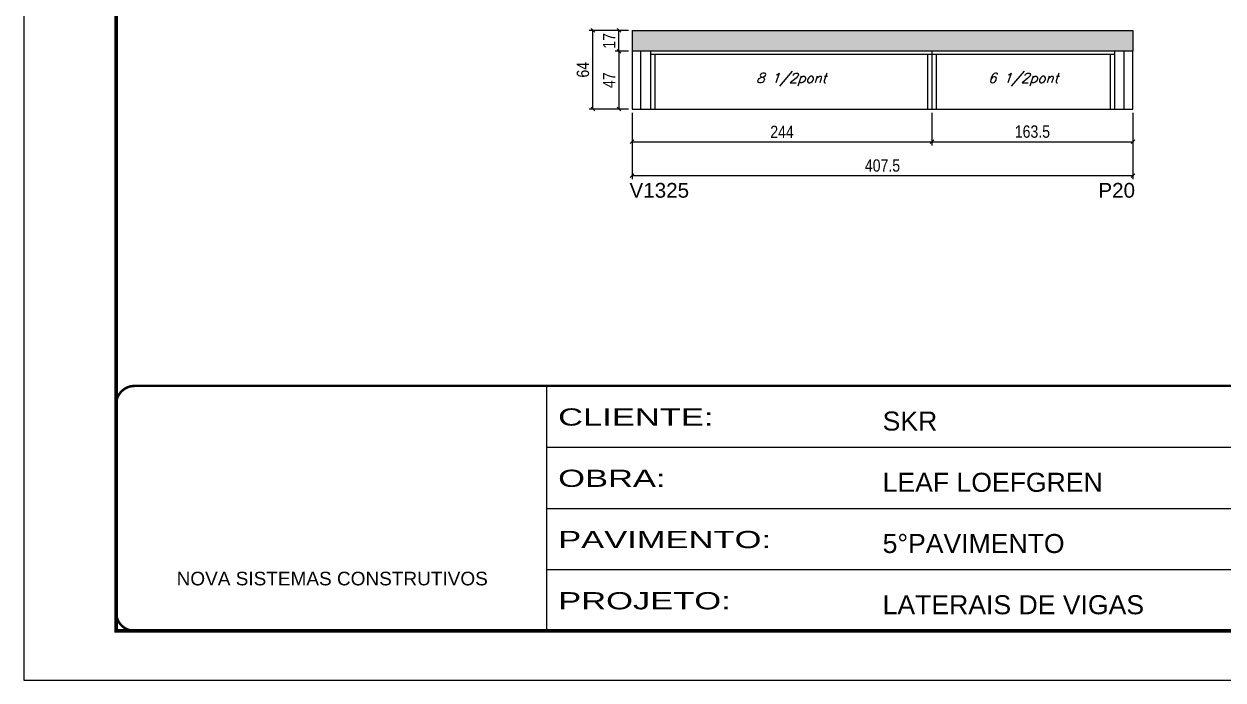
# Model space of a CAD drawing. Extents: x 3309 to 10384, y -2522 to 14608.
# Drawn here: x 4894 to 5870, y 4369 to 4903 of the extents above; entities that cross this region are included whole.
import ezdxf

# ---------------------------------------------------------------- set-up
doc = ezdxf.new("R2010")
doc.units = 0
doc.linetypes.add('CONTINUO', pattern=[0])
doc.linetypes.add('DASHED', pattern=[0.75, 0.5, -0.25])
for name, color, linetype in [('5', 5, 'Continuous'), ('COTA', 241, 'Continuous'), ('Painéis', 200, 'Continuous'), ('SARR_2.2x7', 40, 'Continuous'), ('SARR_3.5x7', 81, 'Continuous'), ('texto', 7, 'Continuous')]:
    doc.layers.add(name, color=color, linetype=linetype)
doc.layers.add('Folhas', color=255, linetype='Continuous', lineweight=9)
doc.layers.add('SARRAFO DE PRESSAO', color=251, linetype='DASHED', lineweight=9)
doc.styles.add('ARIAL', font='arial.ttf')
doc.styles.add('COTA TECNICA', font='techl___.ttf', dxfattribs={"height": 10})
doc.styles.add('Romans', font='romans.shx')
doc.styles.get("Standard").update_dxf_attribs({"font": 'arial.ttf'})
doc.styles.add('Tecnologia', font='')
doc.styles.get('Tecnologia').set_extended_font_data('Forgotten Futurist')
doc.dimstyles.new('PAINEL', dxfattribs={"dimtxt": 10, "dimasz": 3, "dimexe": 3, "dimexo": 3, "dimgap": 3, "dimtad": 1, "dimdec": 1, "dimzin": 12, "dimdsep": 46, "dimtxsty": 'COTA TECNICA', "dimblk1": 'OBLIQUE', "dimblk2": 'OBLIQUE', "dimsah": 1, "dimcen": 0.9, "dimclrd": 4, "dimclre": 4, "dimclrt": 240, "dimadec": 1, "dimazin": 3, "dimtfac": 1, "dimtdec": 1, "dimtmove": 0, "dimatfit": 3, "dimfxl": 1, "dimtolj": 1, "dimtzin": 12, "dimarcsym": 0})

# ---------------------------------------------------------------- blocks, each defined once
blk = doc.blocks.new('9999999999')
at = {"color": 30, "linetype": 'CONTINUO'}
for p, q in [((98564.56, 34230.21), (98564.56, 34429.45)), ((98564.56, 34379.64), (99583.98, 34379.64)), ((98564.56, 34329.83), (99487.98, 34329.83)), ((98564.56, 34280.02), (99487.98, 34280.02))]:
    blk.add_line(p, q, dxfattribs=at)
at = {"color": 30, "linetype": 'CONTINUO', "const_width": 2}
blk.add_lwpolyline([(99583.98, 34230.21), (99583.98, 34414.45, 0.414214), (99568.98, 34429.45), (98228.98, 34429.45, 0.414214), (98213.98, 34414.45), (98213.98, 34245.21, 0.414214), (98228.98, 34230.21), (99583.98, 34230.21)], format="xyb", dxfattribs=at)
at = {"layer": 'Folhas'}
blk.add_lwpolyline([(98138.98, 34190.21), (99623.98, 34190.21), (99623.98, 35240.21), (98138.98, 35240.21)], close=True, dxfattribs=at)
at = {"layer": 'Folhas', "color": 30, "const_width": 3}
blk.add_lwpolyline([(98213.98, 34230.21), (99583.98, 34230.21), (99583.98, 35200.21), (98213.98, 35200.21)], close=True, dxfattribs=at)
at = {"color": 7, "linetype": 'Continuous', "ltscale": 5, "style": 'ARIAL'}
for s, height, p in [('SKR', 15.483, (98837.68, 34393.13)), ('LEAF LOEFGREN', 15.4829, (98837.68, 34343.32)), ('5°PAVIMENTO', 15.4829, (98837.68, 34293.51)), ('NOVA SISTEMAS CONSTRUTIVOS', 11.0592, (98263.19, 34267.21)), ('LATERAIS DE VIGAS', 15.4829, (98837.68, 34243.7))]:
    blk.add_text(s, height=height, dxfattribs=at).set_placement(p)
at = {"layer": 'Folhas', "color": 7, "style": 'Tecnologia', "width": 1.5}
for s, p in [('CLIENTE:', (98573.65, 34397.17)), ('OBRA:', (98573.65, 34347.31)), ('PAVIMENTO:', (98573.65, 34297.5)), ('PROJETO:', (98573.65, 34247.69))]:
    blk.add_text(s, height=14, dxfattribs=at).set_placement(p)
blk = doc.blocks.new('_Oblique')
at = {"color": 0, "linetype": 'ByBlock', "lineweight": -2}
blk.add_line((-0.5, -0.5), (0.5, 0.5), dxfattribs=at)
blk = doc.blocks.new('*D1058')
at = {"layer": 'COTA', "color": 4, "lineweight": -2, "transparency": 16777216}
for p, q in [((5389.19, 4830.7), (5389.19, 4776.64)), ((5796.69, 4830.7), (5796.69, 4776.64)), ((5389.19, 4779.64), (5796.69, 4779.64))]:
    blk.add_line(p, q, dxfattribs=at)
at = {"layer": 'Defpoints', "color": 0, "transparency": 16777216}
for p in [(5389.19, 4833.7), (5796.69, 4833.7), (5796.69, 4779.64)]:
    blk.add_point(p, dxfattribs=at)
at = {"layer": 'COTA', "color": 4, "lineweight": -2, "transparency": 16777216, "xscale": 3, "yscale": 3, "zscale": 3, "rotation": 180}
blk.add_blockref('_Oblique', (5389.19, 4779.64), dxfattribs=at)
at = {"layer": 'COTA', "color": 4, "lineweight": -2, "transparency": 16777216, "xscale": 3, "yscale": 3, "zscale": 3}
blk.add_blockref('_Oblique', (5796.69, 4779.64), dxfattribs=at)
at = {"layer": 'COTA', "color": 240, "transparency": 16777216, "insert": (5592.94, 4787.75), "char_height": 10, "attachment_point": 5, "style": 'COTA TECNICA'}
blk.add_mtext('\\A1;407.5', dxfattribs=at)
blk = doc.blocks.new('*D1059')
at = {"layer": 'COTA', "color": 4, "lineweight": -2, "transparency": 16777216}
for p, q in [((5389.19, 4830.7), (5389.19, 4804.12)), ((5633.19, 4830.7), (5633.19, 4804.12)), ((5389.19, 4807.12), (5633.19, 4807.12))]:
    blk.add_line(p, q, dxfattribs=at)
at = {"layer": 'Defpoints', "color": 0, "transparency": 16777216}
for p in [(5389.19, 4833.7), (5633.19, 4833.7), (5633.19, 4807.12)]:
    blk.add_point(p, dxfattribs=at)
at = {"layer": 'COTA', "color": 4, "lineweight": -2, "transparency": 16777216, "xscale": 3, "yscale": 3, "zscale": 3, "rotation": 180}
blk.add_blockref('_Oblique', (5389.19, 4807.12), dxfattribs=at)
at = {"layer": 'COTA', "color": 4, "lineweight": -2, "transparency": 16777216, "xscale": 3, "yscale": 3, "zscale": 3}
blk.add_blockref('_Oblique', (5633.19, 4807.12), dxfattribs=at)
at = {"layer": 'COTA', "color": 240, "transparency": 16777216, "insert": (5511.19, 4815.19), "char_height": 10, "attachment_point": 5, "style": 'COTA TECNICA'}
blk.add_mtext('\\A1;244', dxfattribs=at)
blk = doc.blocks.new('*D1060')
at = {"layer": 'COTA', "color": 4, "lineweight": -2, "transparency": 16777216}
for p, q in [((5633.19, 4830.7), (5633.19, 4804.12)), ((5796.69, 4830.7), (5796.69, 4804.12)), ((5633.19, 4807.12), (5796.69, 4807.12))]:
    blk.add_line(p, q, dxfattribs=at)
at = {"layer": 'Defpoints', "color": 0, "transparency": 16777216}
for p in [(5633.19, 4833.7), (5796.69, 4833.7), (5796.69, 4807.12)]:
    blk.add_point(p, dxfattribs=at)
at = {"layer": 'COTA', "color": 4, "lineweight": -2, "transparency": 16777216, "xscale": 3, "yscale": 3, "zscale": 3, "rotation": 180}
blk.add_blockref('_Oblique', (5633.19, 4807.12), dxfattribs=at)
at = {"layer": 'COTA', "color": 4, "lineweight": -2, "transparency": 16777216, "xscale": 3, "yscale": 3, "zscale": 3}
blk.add_blockref('_Oblique', (5796.69, 4807.12), dxfattribs=at)
at = {"layer": 'COTA', "color": 240, "transparency": 16777216, "insert": (5714.94, 4815.34), "char_height": 10, "attachment_point": 5, "style": 'COTA TECNICA'}
blk.add_mtext('\\A1;163.5', dxfattribs=at)
blk = doc.blocks.new('*D1061')
at = {"layer": 'COTA', "color": 4, "lineweight": -2, "transparency": 16777216}
for p, q in [((5386.19, 4897.7), (5375.52, 4897.7)), ((5378.52, 4880.7), (5378.52, 4897.7)), ((5386.19, 4880.7), (5375.52, 4880.7))]:
    blk.add_line(p, q, dxfattribs=at)
at = {"layer": 'Defpoints', "color": 0, "transparency": 16777216}
for p in [(5378.52, 4897.7), (5389.19, 4897.7), (5389.19, 4880.7)]:
    blk.add_point(p, dxfattribs=at)
at = {"layer": 'COTA', "color": 4, "lineweight": -2, "transparency": 16777216, "xscale": 3, "yscale": 3, "zscale": 3}
for p, rotation in [((5378.52, 4897.7), 90), ((5378.52, 4880.7), 270)]:
    blk.add_blockref('_Oblique', p, dxfattribs=dict(at, rotation=rotation))
at = {"layer": 'COTA', "color": 240, "transparency": 16777216, "insert": (5370.44, 4889.2), "char_height": 10, "attachment_point": 5, "rotation": 90, "style": 'COTA TECNICA'}
blk.add_mtext('\\A1;17', dxfattribs=at)
blk = doc.blocks.new('*D1062')
at = {"layer": 'COTA', "color": 4, "lineweight": -2, "transparency": 16777216}
for p, q in [((5386.19, 4880.7), (5375.52, 4880.7)), ((5378.52, 4880.7), (5378.52, 4833.7)), ((5386.19, 4833.7), (5375.52, 4833.7))]:
    blk.add_line(p, q, dxfattribs=at)
at = {"layer": 'Defpoints', "color": 0, "transparency": 16777216}
for p in [(5389.19, 4880.7), (5378.52, 4833.7), (5389.19, 4833.7)]:
    blk.add_point(p, dxfattribs=at)
at = {"layer": 'COTA', "color": 4, "lineweight": -2, "transparency": 16777216, "xscale": 3, "yscale": 3, "zscale": 3}
for p, rotation in [((5378.52, 4880.7), 90), ((5378.52, 4833.7), 270)]:
    blk.add_blockref('_Oblique', p, dxfattribs=dict(at, rotation=rotation))
at = {"layer": 'COTA', "color": 240, "transparency": 16777216, "insert": (5370.44, 4857.2), "char_height": 10, "attachment_point": 5, "rotation": 90, "style": 'COTA TECNICA'}
blk.add_mtext('\\A1;47', dxfattribs=at)
blk = doc.blocks.new('*D1057')
at = {"layer": 'COTA', "color": 4, "lineweight": -2, "transparency": 16777216}
for p, q in [((5386.19, 4897.7), (5354.31, 4897.7)), ((5357.31, 4833.7), (5357.31, 4897.7)), ((5386.19, 4833.7), (5354.31, 4833.7))]:
    blk.add_line(p, q, dxfattribs=at)
at = {"layer": 'Defpoints', "color": 0, "transparency": 16777216}
for p in [(5357.31, 4897.7), (5389.19, 4897.7), (5389.19, 4833.7)]:
    blk.add_point(p, dxfattribs=at)
at = {"layer": 'COTA', "color": 4, "lineweight": -2, "transparency": 16777216, "xscale": 3, "yscale": 3, "zscale": 3}
for p, rotation in [((5357.31, 4897.7), 90), ((5357.31, 4833.7), 270)]:
    blk.add_blockref('_Oblique', p, dxfattribs=dict(at, rotation=rotation))
at = {"layer": 'COTA', "color": 240, "transparency": 16777216, "insert": (5349.21, 4865.7), "char_height": 10, "attachment_point": 5, "rotation": 90, "style": 'COTA TECNICA'}
blk.add_mtext('\\A1;64', dxfattribs=at)

msp = doc.modelspace()

# ---------------------------------------------------------------- hatches: boundary and pattern name
at = {"layer": 'COTA'}
h = msp.add_hatch(dxfattribs=at)
h.set_pattern_fill('AR-CONC', color=256, scale=0.03)
h.set_pattern_definition([(50, (1570.0677, -253.607), (5.46554, -0.4781726), [0.5715, -6.2865]), (355, (1570.0677, -253.607), (-1.0573026, 5.7317054), [0.4572, -5.0292175]), (100.451445, (1570.523, -253.6466), (4.4082374, 5.2535326), [0.4857003, -5.3427073]), (46.1842, (1570.068, -252.083), (8.132371, -1.26127), [0.85725, -9.42975]), (96.63556, (1570.745, -252.188), (7.122124, 7.422784), [0.728551, -8.014068]), (351.18415, (1570.068, -252.083), (7.122124, 7.422784), [0.685799, -7.543792]), (21, (1570.8297, -252.464), (4.5484317, -3.067956), [0.5715, -6.2865]), (326, (1570.8297, -252.464), (1.854061, 5.525639), [0.4572, -5.0292]), (71.451445, (1571.2087, -252.7194), (6.4024926, 2.457683), [0.4857003, -5.342698]), (37.5, (1570.0677, -253.6068), (0.0926581, 2.53665117), [0, -4.96824, 0, -5.1054, 0, -5.04825]), (7.5, (1570.0677, -253.6068), (2.0045899, 3.0054172), [0, -2.91084, 0, -4.85394, 0, -1.92405]), (327.5, (1568.3684, -253.6068), (4.06771786, -0.1718623), [0, -1.905, 0, -5.9436, 0, -7.8867]), (317.5, (1567.6064, -253.6068), (4.4438754, 0.7627947), [0, -2.4765, 0, -3.94716, 0, -5.6007])])
h.paths.add_polyline_path([(5389.19, 4897.7), (5389.19, 4880.7), (5796.69, 4880.7), (5796.69, 4897.7)])

# ---------------------------------------------------------------- linework, layer by layer
for p, q in [((5389.19, 4897.7), (5389.19, 4880.7)), ((5389.19, 4897.7), (5796.69, 4897.7)), ((5796.69, 4897.7), (5796.69, 4880.7))]:
    msp.add_line(p, q, dxfattribs=at)
at = {"layer": 'Painéis', "linetype": 'ByBlock'}
for p, q in [((5796.69, 4880.7), (5389.19, 4880.7)), ((5389.19, 4880.7), (5389.19, 4833.7)), ((5633.19, 4880.7), (5633.19, 4833.7)), ((5796.69, 4833.7), (5796.69, 4880.7)), ((5389.19, 4833.7), (5796.69, 4833.7))]:
    msp.add_line(p, q, dxfattribs=at)
at = {"layer": 'SARR_2.2x7', "linetype": 'Continuous'}
for p, q in [((5396.19, 4833.7), (5396.19, 4880.7)), ((5404.19, 4878.5), (5633.19, 4878.5)), ((5633.19, 4878.5), (5781.69, 4878.5)), ((5789.69, 4833.7), (5789.69, 4880.7))]:
    msp.add_line(p, q, dxfattribs=at)
at = {"layer": 'SARR_3.5x7'}
for p, q in [((5404.19, 4880.7), (5404.19, 4833.7)), ((5407.69, 4878.5), (5407.69, 4833.7)), ((5629.69, 4878.5), (5629.69, 4833.7)), ((5636.69, 4878.5), (5636.69, 4833.7)), ((5778.19, 4878.5), (5778.19, 4833.7)), ((5781.69, 4880.7), (5781.69, 4833.7))]:
    msp.add_line(p, q, dxfattribs=at)

# ---------------------------------------------------------------- block references
at = {"layer": 'SARRAFO DE PRESSAO', "color": 6, "linetype": 'ByBlock'}
msp.add_blockref('9999999999', (-93244.61, -29820.95), dxfattribs=at)

# ---------------------------------------------------------------- texts
at = {"layer": '5', "linetype": 'Continuous'}
for s, p in [('V1325', (5387.1, 4761.63)), ('P20', (5768.6, 4761.63))]:
    msp.add_text(s, height=12, rotation=359.99996, dxfattribs=at).set_placement(p)
at = {"layer": 'texto', "color": 2, "char_height": 8, "attachment_point": 5, "style": 'Romans'}
for s, insert in [('{\\Q19;\\C256;8 1/2pont}', (5518.69, 4857.7)), ('{\\Q19;\\C256;6 1/2pont}', (5707.44, 4857.7))]:
    msp.add_mtext(s, dxfattribs=dict(at, insert=insert))

# ---------------------------------------------------------------- dimensions: what is measured, and where the dimension line sits
at = {"layer": 'COTA'}
for base, p1, p2, angle, picture, middle in [((5357.31, 4897.7), (5389.19, 4833.7), (5389.19, 4897.7), 90, '*D1057', (5349.21, 4865.7)), ((5378.52, 4897.7), (5389.19, 4880.7), (5389.19, 4897.7), 90, '*D1061', (5370.44, 4889.2)), ((5378.52, 4833.7), (5389.19, 4880.7), (5389.19, 4833.7), 90, '*D1062', (5370.44, 4857.2)), ((5796.69, 4779.64), (5389.19, 4833.7), (5796.69, 4833.7), 180, '*D1058', (5592.94, 4787.75))]:
    dim = msp.add_linear_dim(base=base, p1=p1, p2=p2, angle=angle, dimstyle='PAINEL', dxfattribs=at)
    dim.commit()
    dim.dimension.update_dxf_attribs({"geometry": picture, "text_midpoint": middle})
dim = msp.add_linear_dim(base=(5633.19, 4807.12), p1=(5389.19, 4833.7), p2=(5633.19, 4833.7), dimstyle='PAINEL', dxfattribs=at)
dim.commit()
dim.dimension.update_dxf_attribs({"geometry": '*D1059', "text_midpoint": (5511.19, 4815.19)})
dim = msp.add_linear_dim(base=(5796.69, 4807.12), p1=(5633.19, 4833.7), p2=(5796.69, 4833.7), dimstyle='PAINEL', override={"dimtmove": 1}, dxfattribs=at)
dim.commit()
dim.dimension.update_dxf_attribs({"geometry": '*D1060', "text_midpoint": (5714.94, 4815.34)})

doc.saveas('drawing.dxf')
